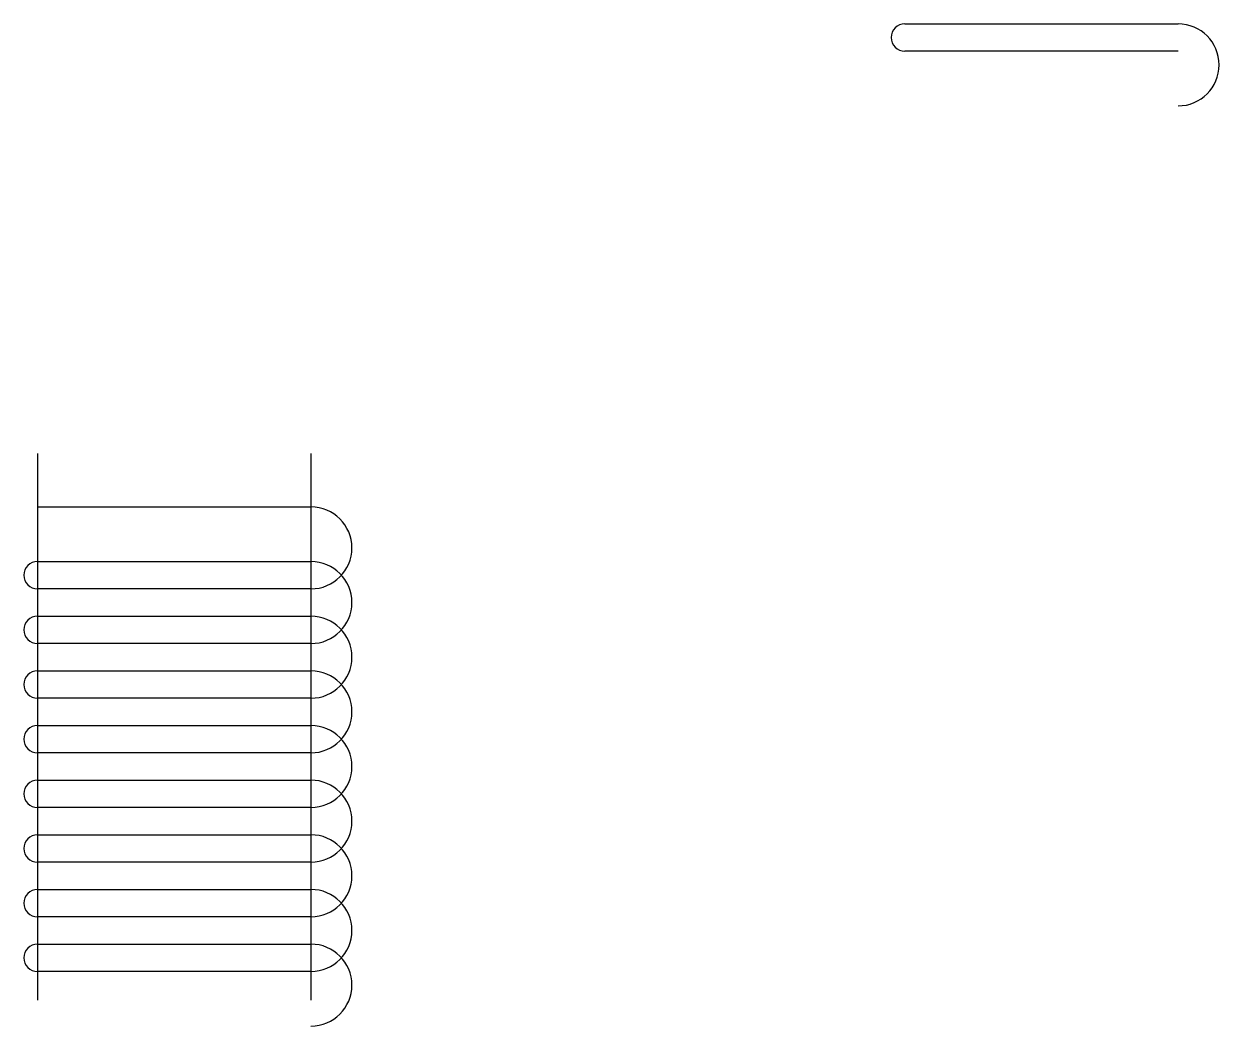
# Model space of a CAD drawing. Header units: millimetres. Extents: x 2123 to 6495, y 267 to 3935.
import ezdxf

# ---------------------------------------------------------------- set-up
doc = ezdxf.new("R2010")
doc.units = ezdxf.units.MM

msp = doc.modelspace()

# ---------------------------------------------------------------- linework, layer by layer
at = {"color": 30, "true_color": 0xf8991e}
for p, q in [((5345.2, 3934.7), (6345.2, 3934.7)), ((5345.2, 3934.7), (6345.2, 3934.7)), ((6345.2, 3834.7), (5345.2, 3834.7)), ((6345.2, 3834.7), (5345.2, 3834.7)), ((2172.6, 2167.3), (3172.6, 2167.3)), ((3172.6, 1867.3), (2172.6, 1867.3)), ((2172.6, 1767.3), (3172.6, 1767.3)), ((2172.6, 1567.3), (3172.6, 1567.3)), ((3172.6, 1467.3), (2172.6, 1467.3)), ((2172.6, 1367.3), (3172.6, 1367.3)), ((3172.6, 1267.3), (2172.6, 1267.3)), ((2172.6, 1167.3), (3172.6, 1167.3)), ((3172.6, 1067.3), (2172.6, 1067.3)), ((2172.6, 967.3), (3172.6, 967.3)), ((3172.6, 867.3), (2172.6, 867.3)), ((2172.6, 767.3), (3172.6, 767.3)), ((3172.6, 667.3), (2172.6, 667.3)), ((2172.6, 567.3), (3172.6, 567.3)), ((3172.6, 467.3), (2172.6, 467.3))]:
    msp.add_line(p, q, dxfattribs=at)
at = {"color": 85, "true_color": 0x58ba48}
for p, q in [((2172.6, 2362.6), (2172.6, 362.6)), ((3172.6, 2362.6), (3172.6, 362.6))]:
    msp.add_line(p, q, dxfattribs=at)
at = {"color": 4}
for p, q in [((2172.6, 1967.3), (3172.6, 1967.3)), ((3172.6, 1667.3), (2172.6, 1667.3)), ((2172.6, 1567.3), (3172.6, 1567.3)), ((2172.6, 1567.3), (3172.6, 1567.3)), ((2172.6, 1567.3), (3172.6, 1567.3)), ((2172.6, 1567.3), (3172.6, 1567.3)), ((3172.6, 1267.3), (2172.6, 1267.3)), ((3172.6, 1267.3), (2172.6, 1267.3)), ((3172.6, 1267.3), (2172.6, 1267.3)), ((3172.6, 1267.3), (2172.6, 1267.3)), ((2172.6, 1167.3), (3172.6, 1167.3)), ((2172.6, 1167.3), (3172.6, 1167.3)), ((2172.6, 1167.3), (3172.6, 1167.3)), ((2172.6, 1167.3), (3172.6, 1167.3)), ((3172.6, 867.3), (2172.6, 867.3)), ((3172.6, 867.3), (2172.6, 867.3)), ((3172.6, 867.3), (2172.6, 867.3)), ((3172.6, 867.3), (2172.6, 867.3)), ((2172.6, 767.3), (3172.6, 767.3)), ((2172.6, 767.3), (3172.6, 767.3)), ((2172.6, 767.3), (3172.6, 767.3)), ((3172.6, 467.3), (2172.6, 467.3)), ((3172.6, 467.3), (2172.6, 467.3)), ((3172.6, 467.3), (2172.6, 467.3))]:
    msp.add_line(p, q, dxfattribs=at)
at = {"color": 30, "true_color": 0xf8991e}
for centre, radius, start, end in [((5345.2, 3884.7), 50, 90, 270), ((5345.2, 3884.7), 50, 90, 270), ((6345.2, 3784.7), 150, 270, 90), ((6345.2, 3784.7), 150, 270, 90), ((3172.6, 2017.3), 150, 270, 90), ((2172.6, 1917.3), 50, 90, 270), ((3172.6, 1617.3), 150, 270, 90), ((2172.6, 1517.3), 50, 90, 270), ((3172.6, 1417.3), 150, 270, 90), ((2172.6, 1317.3), 50, 90, 270), ((3172.6, 1217.3), 150, 270, 90), ((2172.6, 1117.3), 50, 90, 270), ((3172.6, 1017.3), 150, 270, 90), ((2172.6, 917.3), 50, 90, 270), ((3172.6, 817.3), 150, 270, 90), ((2172.6, 717.3), 50, 90, 270), ((3172.6, 617.3), 150, 270, 90), ((2172.6, 517.3), 50, 90, 270), ((3172.6, 417.3), 150, 270, 90)]:
    msp.add_arc(centre, radius, start, end, dxfattribs=at)
at = {"color": 4}
for centre, radius, start, end in [((3172.6, 1817.3), 150, 270, 90), ((2172.6, 1717.3), 50, 90, 270), ((3172.6, 1417.3), 150, 270, 90), ((3172.6, 1417.3), 150, 270, 90), ((3172.6, 1417.3), 150, 270, 90), ((3172.6, 1417.3), 150, 270, 90), ((2172.6, 1317.3), 50, 90, 270), ((2172.6, 1317.3), 50, 90, 270), ((2172.6, 1317.3), 50, 90, 270), ((2172.6, 1317.3), 50, 90, 270), ((3172.6, 1017.3), 150, 270, 90), ((3172.6, 1017.3), 150, 270, 90), ((3172.6, 1017.3), 150, 270, 90), ((3172.6, 1017.3), 150, 270, 90), ((2172.6, 917.3), 50, 90, 270), ((2172.6, 917.3), 50, 90, 270), ((2172.6, 917.3), 50, 90, 270), ((2172.6, 917.3), 50, 90, 270), ((3172.6, 617.3), 150, 270, 90), ((3172.6, 617.3), 150, 270, 90), ((3172.6, 617.3), 150, 270, 90), ((2172.6, 517.3), 50, 90, 270), ((2172.6, 517.3), 50, 90, 270), ((2172.6, 517.3), 50, 90, 270)]:
    msp.add_arc(centre, radius, start, end, dxfattribs=at)

doc.saveas('drawing.dxf')
